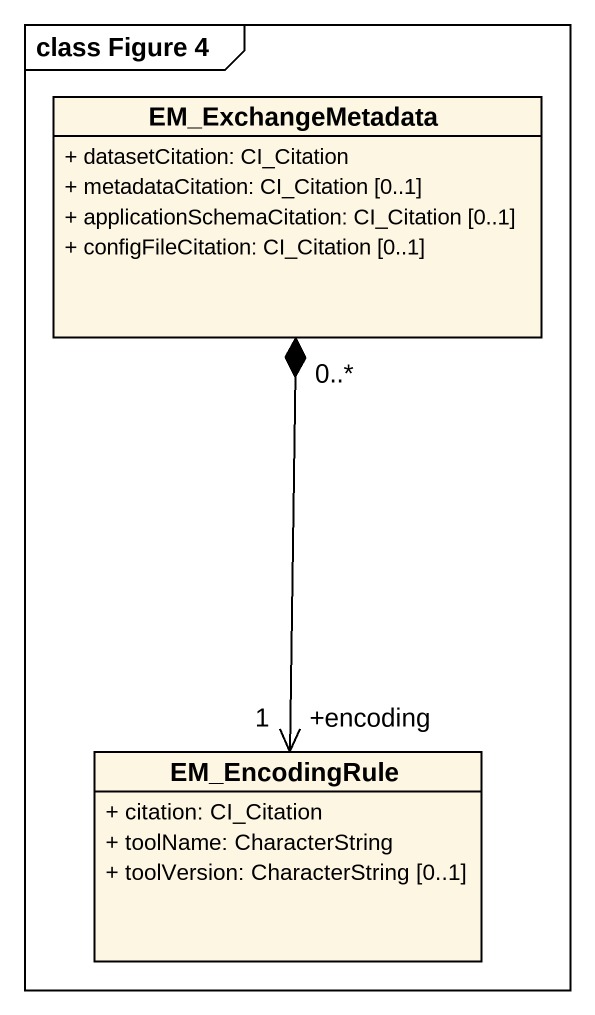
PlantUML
@startuml
mainframe class Figure 4
hide circle
hide empty members
skinparam classAttributeIconSize 0
class EM_ExchangeMetadata {
  + datasetCitation: CI_Citation
  + metadataCitation: CI_Citation [0..1]
  + applicationSchemaCitation: CI_Citation [0..1]
  + configFileCitation: CI_Citation [0..1]
}
class EM_EncodingRule {
  + citation: CI_Citation
  + toolName: CharacterString
  + toolVersion: CharacterString [0..1]
}
EM_ExchangeMetadata "0..*" *--> "+encoding\n1" EM_EncodingRule
@enduml
